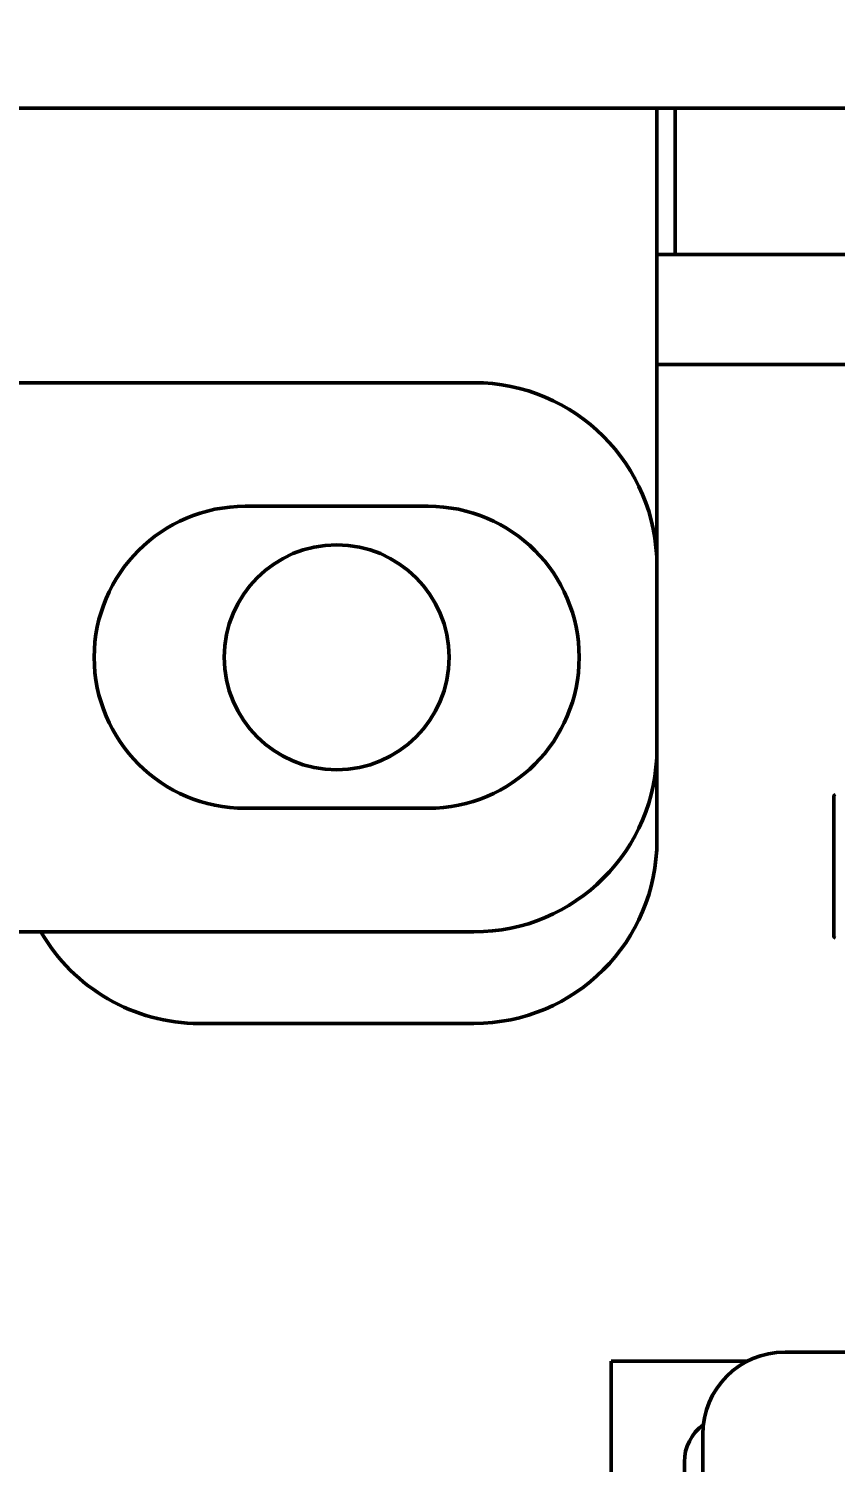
# Model space of a CAD drawing. Header units: millimetres. Extents: x 3118 to 4801, y 919 to 1849.
# Drawn here: x 3482.19 to 3491.01, y 1627.53 to 1643.19 of the extents above; entities that cross this region are included whole.
import ezdxf

# ---------------------------------------------------------------- set-up
doc = ezdxf.new("R2010")
doc.units = ezdxf.units.MM
doc.header["$LTSCALE"] = 1.8
doc.layers.add('외형선(ISO)', color=7, linetype='Continuous', lineweight=50)
doc.layers.add('치수(ISO)', color=7, linetype='Continuous', lineweight=25)
doc.styles.add('레이블 문자 (JIS)', font='')
doc.styles.get('레이블 문자 (JIS)').set_extended_font_data('Gulim')
doc.dimstyles.new('복사 대상기본값 (JIS)', dxfattribs={"dimscale": 1.5, "dimtxt": 3, "dimasz": 2, "dimexe": 1, "dimexo": 0.5, "dimgap": 0.8, "dimtad": 1, "dimdsep": 46, "dimtxsty": '레이블 문자 (JIS)', "dimblk": 'Filled-1', "dimcen": 0.09, "dimdle": 10, "dimclrd": 256, "dimclre": 256, "dimclrt": 256, "dimazin": 2, "dimtfac": 0.666667, "dimtmove": 0, "dimatfit": 3, "dimldrblk": 'OPEN', "dimfxl": 1, "dimtolj": 1, "dimtzin": 0, "dimlwd": -1, "dimlwe": -1, "dimarcsym": 0})

# ---------------------------------------------------------------- blocks, each defined once
blk = doc.blocks.new('Filled-1')
at = {"color": 0}
for p, q in [((0, 0), (-1, 0.1)), ((-1, 0.1), (-1, -0.1)), ((-1, 0), (0, 0)), ((-1, -0.1), (0, 0))]:
    blk.add_line(p, q, dxfattribs=at)
at = {"color": 0, "flags": 128}
blk.add_lwpolyline([(-1, -0.1), (0, 0), (-1, 0.1), (-1, -0.1)], dxfattribs=at)
at = {"color": 0}
blk.add_solid([(-1, -0.1), (0, 0), (-1, 0.1), (-1, -0.1)], dxfattribs=at)
blk = doc.blocks.new('*D656')
at = {"layer": 'Defpoints', "color": 0}
for p in [(3533.46, 1664.327), (3308.46, 1639.327), (3533.46, 1631.327)]:
    blk.add_point(p, dxfattribs=at)
at = {"layer": '치수(ISO)'}
for p, q in [((3308.46, 1640.077), (3308.46, 1665.827)), ((3533.46, 1632.077), (3533.46, 1665.827)), ((3311.46, 1664.327), (3530.46, 1664.327))]:
    blk.add_line(p, q, dxfattribs=at)
at = {"layer": '치수(ISO)', "linetype": 'ByBlock', "xscale": 3, "yscale": 3, "zscale": 3, "rotation": 180}
blk.add_blockref('Filled-1', (3308.46, 1664.327), dxfattribs=at)
at = {"layer": '치수(ISO)', "linetype": 'ByBlock', "xscale": 3, "yscale": 3, "zscale": 3}
blk.add_blockref('Filled-1', (3533.46, 1664.327), dxfattribs=at)
at = {"layer": '치수(ISO)', "insert": (3420.98, 1682.707), "char_height": 15, "attachment_point": 2, "style": '레이블 문자 (JIS)'}
blk.add_mtext('\\A1;225', dxfattribs=at)
blk = doc.blocks.new('_Open')
at = {"color": 0, "linetype": 'ByBlock', "lineweight": -2}
for p, q in [((-1, 0.1667), (0, 0)), ((-1, -0.1667), (0, 0)), ((0, 0), (-1, 0))]:
    blk.add_line(p, q, dxfattribs=at)

msp = doc.modelspace()

# ---------------------------------------------------------------- linework, layer by layer
at = {"layer": '외형선(ISO)'}
for p, q in [((3489.06, 1642.327), (3482.06, 1642.327)), ((3489.06, 1642.327), (3489.06, 1640.727)), ((3489.06, 1642.327), (3489.26, 1642.327)), ((3505.46, 1642.327), (3489.26, 1642.327)), ((3489.26, 1642.327), (3489.26, 1640.727)), ((3489.06, 1637.327), (3489.06, 1640.727)), ((3489.26, 1640.727), (3489.06, 1640.727)), ((3505.46, 1640.727), (3489.26, 1640.727)), ((3499.663, 1639.527), (3489.06, 1639.527)), ((3478.06, 1639.327), (3487.06, 1639.327)), ((3484.56, 1637.977), (3486.56, 1637.977)), ((3489.06, 1635.327), (3489.06, 1637.327)), ((3489.06, 1634.327), (3489.06, 1635.327)), ((3486.56, 1634.677), (3484.56, 1634.677)), ((3490.992, 1634.808), (3490.992, 1634.808)), ((3490.992, 1634.807), (3490.992, 1634.808)), ((3490.992, 1633.28), (3490.992, 1634.807)), ((3479.04, 1633.327), (3487.06, 1633.327)), ((3484.06, 1632.327), (3487.06, 1632.327)), ((3491.31, 1628.737), (3490.46, 1628.737)), ((3488.56, 1628.637), (3490.047, 1628.637)), ((3488.56, 1625.362), (3488.56, 1628.637)), ((3489.56, 1625.687), (3489.56, 1627.837)), ((3489.36, 1627.537), (3489.36, 1627.037))]:
    msp.add_line(p, q, dxfattribs=at)
msp.add_circle((3485.56, 1636.327), 1.229, dxfattribs=at)
for centre, radius, start, end in [((3487.06, 1637.327), 2, 0, 90), ((3484.56, 1636.327), 1.65, 90, 270), ((3486.56, 1636.327), 1.65, 270, 90), ((3487.06, 1635.327), 2, 270, 0), ((3491.012, 1634.808), 0.02, 95, 180), ((3487.06, 1634.327), 2, 270, 0), ((3484.06, 1634.327), 2, 210, 270), ((3491.012, 1633.28), 0.02, 180, 265), ((3490.46, 1627.837), 0.9, 90, 180), ((3489.86, 1627.537), 0.5, 126.0029, 180)]:
    msp.add_arc(centre, radius, start, end, dxfattribs=at)

# ---------------------------------------------------------------- dimensions: what is measured, and where the dimension line sits
at = {"layer": '치수(ISO)'}
dim = msp.add_linear_dim(base=(3533.46, 1664.327), p1=(3308.46, 1639.327), p2=(3533.46, 1631.327), angle=180, dimstyle='복사 대상기본값 (JIS)', override={"dimtxt": 10, "dimgap": 2, "dimtxsty": '레이블 문자 (JIS)', "dimtofl": 0, "dimatfit": 1, "dimldrblk": 'Open'}, dxfattribs=at)
dim.commit()
dim.dimension.update_dxf_attribs({"geometry": '*D656', "text_midpoint": (3420.98, 1664.327), "dimtype": 160})

doc.saveas('drawing.dxf')
